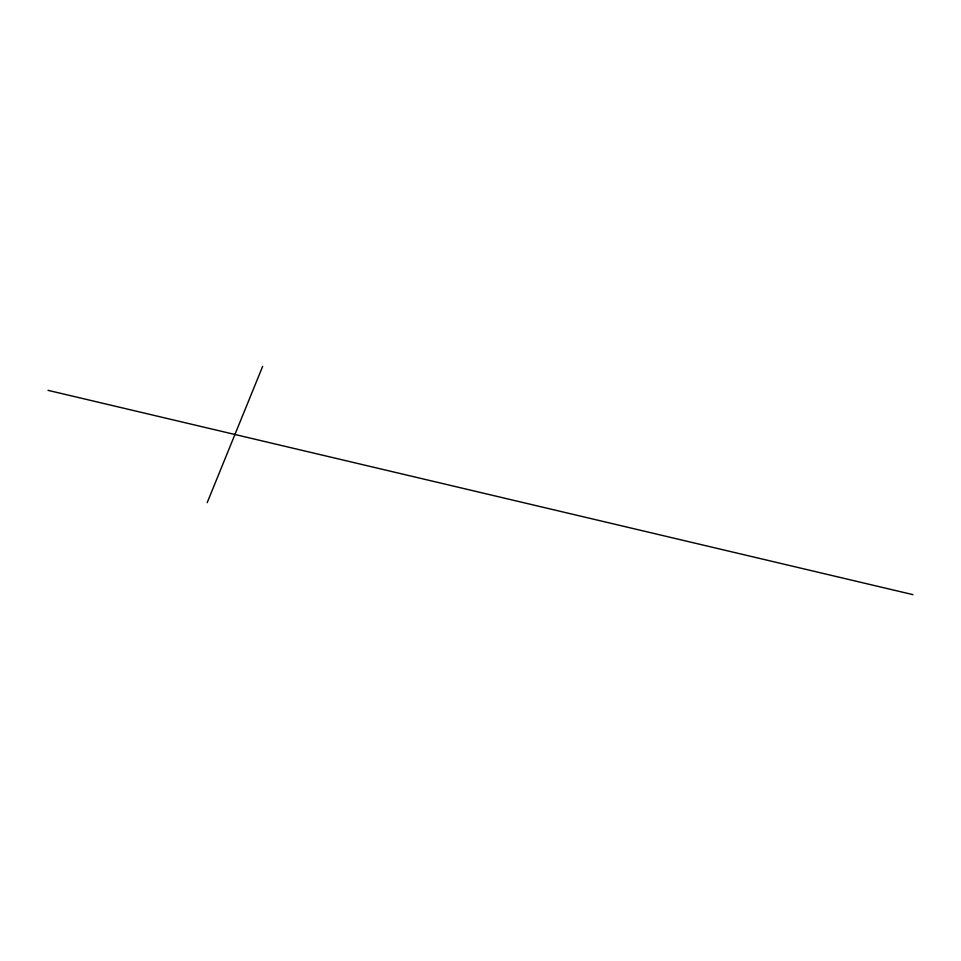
<?xml version="1.0" encoding="UTF-8"?>
<svg xmlns="http://www.w3.org/2000/svg" width="961" height="961" viewBox="0 0 961 961"><rect width="100%" height="100%" fill="white"/><g stroke="black" fill="none" stroke-linecap="round" stroke-linejoin="round"><path stroke-width="1.44" d="M207.204 502.627L262.665 366.357M48.05 390.346L912.95 594.643"/></g></svg>
